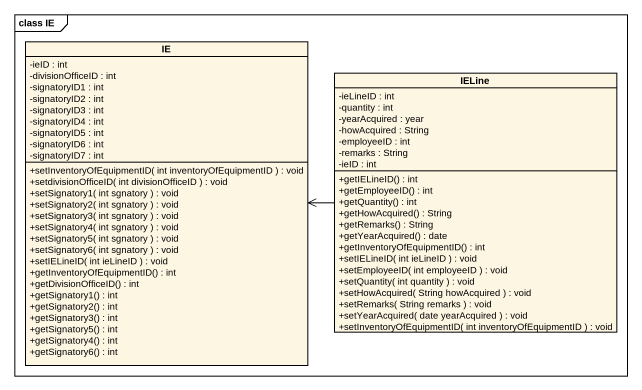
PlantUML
@startuml
mainframe class IE
hide circle
hide empty members
skinparam classAttributeIconSize 0
class IE {
  -ieID : int
  -divisionOfficeID : int
  -signatoryID1 : int
  -signatoryID2 : int
  -signatoryID3 : int
  -signatoryID4 : int
  -signatoryID5 : int
  -signatoryID6 : int
  -signatoryID7 : int
  +setInventoryOfEquipmentID( int inventoryOfEquipmentID ) : void
  +setdivisionOfficeID( int divisionOfficeID ) : void
  +setSignatory1( int sgnatory ) : void
  +setSignatory2( int sgnatory ) : void
  +setSignatory3( int sgnatory ) : void
  +setSignatory4( int sgnatory ) : void
  +setSignatory5( int sgnatory ) : void
  +setSignatory6( int sgnatory ) : void
  +setIELineID( int ieLineID ) : void
  +getInventoryOfEquipmentID() : int
  +getDivisionOfficeID() : int
  +getSignatory1() : int
  +getSignatory2() : int
  +getSignatory3() : int
  +getSignatory5() : int
  +getSignatory4() : int
  +getSignatory6() : int
}
class IELine {
  -ieLineID : int
  -quantity : int
  -yearAcquired : year
  -howAcquired : String
  -employeeID : int
  -remarks : String
  -ieID : int
  +getIELineID() : int
  +getEmployeeID() : int
  +getQuantity() : int
  +getHowAcquired() : String
  +getRemarks() : String
  +getYearAcquired() : date
  +getInventoryOfEquipmentID() : int
  +setIELineID( int ieLineID ) : void
  +setEmployeeID( int employeeID ) : void
  +setQuantity( int quantity ) : void
  +setHowAcquired( String howAcquired ) : void
  +setRemarks( String remarks ) : void
  +setYearAcquired( date yearAcquired ) : void
  +setInventoryOfEquipmentID( int inventoryOfEquipmentID ) : void
}
IELine -left-> IE
@enduml
